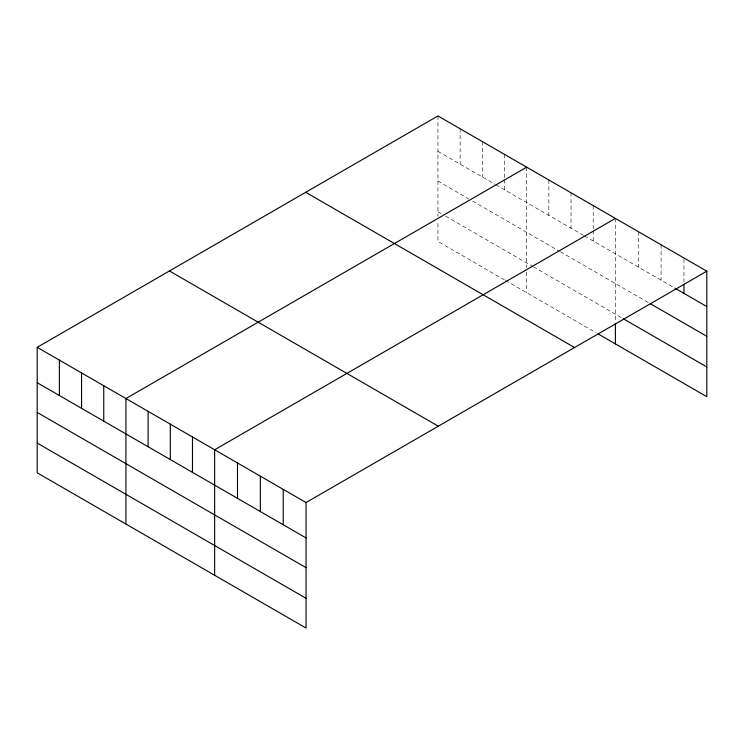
<?xml version="1.0" encoding="UTF-8"?>
<svg xmlns="http://www.w3.org/2000/svg" width="744" height="744" viewBox="0 0 744 744"><rect width="100%" height="100%" fill="white"/><g stroke="black" fill="none" stroke-linecap="round" stroke-linejoin="round"><path stroke-width="0.56" stroke-dasharray="3.72 2.79" d="M437.946 115.952L437.946 216.29M437.946 151.348L494.844 184.196M495.802 184.754L583.566 235.42M584.524 235.978L674.008 287.64M437.946 181.08L468.804 198.899M472.663 201.122L559.451 251.239M560.418 251.788L649.168 303.031M437.946 211.715L441.797 213.947M445.656 216.169L532.453 266.287M533.42 266.845L622.347 318.181M504.488 279.874L437.946 241.456L437.946 220.866M505.446 280.432L596.102 332.763M683.95 259.126L683.95 281.957M661.091 244.795L661.091 280.181M638.24 231.598L638.24 266.984M615.39 218.401L615.39 322.171M593.21 205.595L593.21 229.571M593.21 230.714L593.21 240.991M571.029 192.789L571.029 228.185M548.849 179.983L548.849 215.379M526.668 167.177L526.668 267.514M526.668 272.09L526.668 292.68M504.488 154.371L504.488 178.346M504.488 179.49L504.488 189.767M482.307 141.565L482.307 176.96M460.127 128.758L460.127 164.154"/><path stroke-width="1.12" d="M706.8 271.179L306.054 502.544L306.054 628.048L37.2 472.821L37.2 347.318L437.946 115.952L706.8 271.179L706.8 396.682L598.027 333.879M526.668 167.177L125.922 398.542L125.922 524.046M615.39 218.401L214.644 449.767L214.644 575.27M675.003 288.207L706.8 306.565M650.163 303.608L706.8 336.307M623.332 318.757L706.8 366.941M305.7 192.305L574.554 347.532M169.446 270.974L438.3 426.191M37.2 347.318L306.054 502.544M37.2 382.714L306.054 537.931M37.2 412.446L306.054 567.672M37.2 443.089L306.054 598.306M683.95 284.245L683.95 293.378M615.39 323.315L615.39 343.905M283.204 489.347L283.204 524.743M260.353 476.16L260.353 511.546M237.503 462.963L237.503 498.35M192.464 436.961L192.464 472.356M170.283 424.154L170.283 459.55M148.103 411.348L148.103 446.744M103.742 385.736L103.742 421.132M81.561 372.93L81.561 408.326M59.381 360.124L59.381 395.52"/></g></svg>
